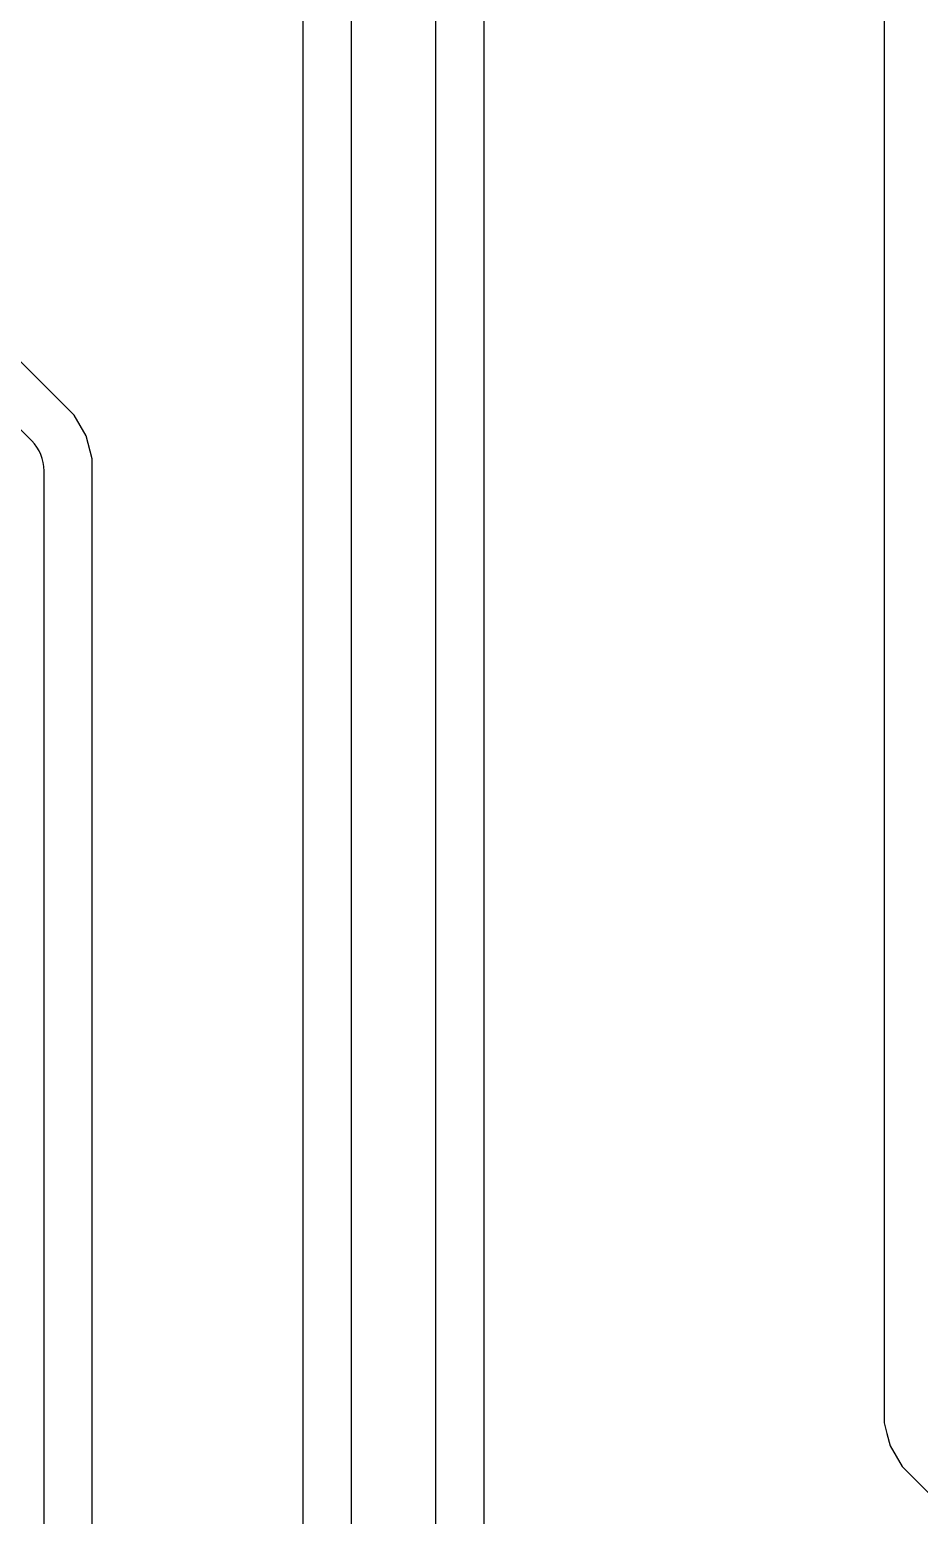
# Model space of a CAD drawing. Header units: metres. Extents: x 92.3 to 181.5, y -134.8 to -50.6.
# Drawn here: x 117.56 to 122.92, y -87.53 to -78.59 of the extents above; entities that cross this region are included whole.
import ezdxf

# ---------------------------------------------------------------- set-up
doc = ezdxf.new("R2010")
doc.units = ezdxf.units.M

msp = doc.modelspace()

# ---------------------------------------------------------------- linework, layer by layer
for points in [[(120.2955, -90.0863), (120.2955, -72.1082)], [(120.0051, -90.5372), (120.0051, -72.18)], [(122.7045, -72.2214), (122.7045, -86.9718), (122.7217, -87.0361), (122.7417, -87.1106), (122.8135, -87.2349), (125.3405, -89.7619)], [(119.4949, -72.2857), (119.4949, -90.79)], [(119.2045, -72.4594), (119.2045, -90.8618)], [(117.6461, -96.149), (117.6461, -81.241), (117.6461, -81.2409), (117.6461, -81.2408), (117.6449, -81.2162), (117.6449, -81.2161), (117.6449, -81.216), (117.6449, -81.2159), (117.6449, -81.2157), (117.6413, -81.1915), (117.6412, -81.1913), (117.6412, -81.1912), (117.6412, -81.1911), (117.6412, -81.191), (117.6352, -81.1672), (117.6352, -81.1671), (117.6351, -81.1669), (117.6351, -81.1668), (117.6351, -81.1667), (117.6268, -81.1436), (117.6268, -81.1435), (117.6267, -81.1434), (117.6267, -81.1433), (117.6266, -81.1431), (117.6161, -81.121), (117.6161, -81.1208), (117.616, -81.1207), (117.6159, -81.1206), (117.6159, -81.1205), (117.6033, -81.0995), (117.6033, -81.0995), (117.6033, -81.0995), (117.6033, -81.0995), (117.6033, -81.0995), (117.6032, -81.0994), (117.6031, -81.0993), (117.6031, -81.0992), (117.603, -81.0991), (117.5884, -81.0793), (117.5883, -81.0792), (117.5882, -81.0792), (117.5881, -81.0791), (117.5881, -81.079), (117.5716, -81.0608), (117.5715, -81.0607), (117.5714, -81.0606), (115.4812, -78.9704)], [(117.8275, -96.4839), (117.8993, -96.3596), (117.9041, -96.3417), (117.9365, -96.2208), (117.9365, -81.1692), (117.8993, -81.0304), (117.8275, -80.9061), (115.8661, -78.9446)]]:
    msp.add_lwpolyline(points)

doc.saveas('drawing.dxf')
